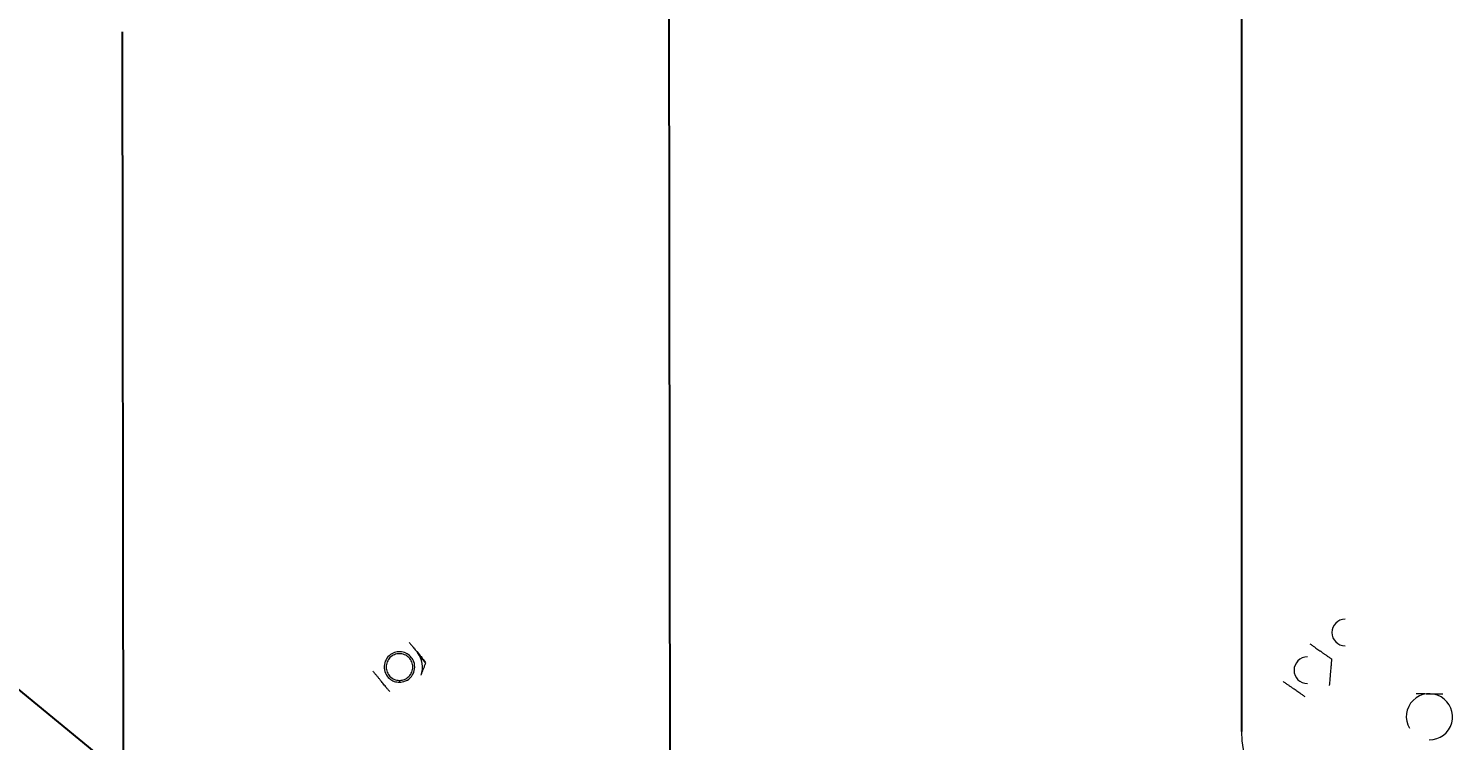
# Model space of a CAD drawing. Header units: millimetres. Extents: x -635 to 515, y -448 to 489.
# Drawn here: x 63.8 to 223.9, y -293.5 to -213.4 of the extents above; entities that cross this region are included whole.
import ezdxf

# ---------------------------------------------------------------- set-up
doc = ezdxf.new("R2010")
doc.units = ezdxf.units.MM
doc.header["$PDSIZE"] = -1
doc.dimstyles.new('ISO-25', dxfattribs={"dimtxt": 2.5, "dimasz": 2.5, "dimexe": 1.25, "dimexo": 0.625, "dimtad": 1, "dimtxsty": 'Standard', "dimcen": 2.5, "dimadec": 0, "dimazin": 0, "dimtfac": 1, "dimtmove": 0, "dimatfit": 3, "dimfxl": 0, "dimarcsym": 0})

# ---------------------------------------------------------------- blocks, each defined once
blk = doc.blocks.new('*D3')
at = {"color": 0, "lineweight": -2, "transparency": 16777216}
for p, q in [((134.64, -72.35), (73.18, -72.42)), ((74.19, -75.73), (74.34, -206.66)), ((74.5, -344.73), (74.35, -213.79)), ((134.97, -347.96), (73.51, -348.04))]:
    blk.add_line(p, q, dxfattribs=at)
at = {"color": 0, "transparency": 16777216}
for points in [[(74.74, -75.72), (73.64, -75.73), (74.18, -72.42)], [(75.05, -344.73), (73.95, -344.73), (74.51, -348.03)]]:
    blk.add_solid(points, dxfattribs=at)
at = {"layer": 'Defpoints', "color": 0, "transparency": 16777216}
for p in [(74.18, -72.42), (135.64, -72.35), (135.97, -347.96)]:
    blk.add_point(p, dxfattribs=at)
at = {"color": 0, "transparency": 16777216, "insert": (74.34, -210.23), "char_height": 3.5, "attachment_point": 5}
blk.add_mtext('275,61', dxfattribs=at)
blk = doc.blocks.new('*D4')
at = {"color": 0, "lineweight": -2, "transparency": 16777216}
for p, q in [((-200.65, -72.75), (-224.21, -100.64)), ((-221.04, -102.01), (-34.95, -259.15)), ((159.59, -423.42), (-26.5, -266.28)), ((185.02, -398.42), (161.47, -426.31))]:
    blk.add_line(p, q, dxfattribs=at)
at = {"color": 0, "transparency": 16777216}
for points in [[(-220.68, -101.59), (-221.39, -102.43), (-223.56, -99.88)], [(159.94, -423), (159.23, -423.84), (162.11, -425.55)]]:
    blk.add_solid(points, dxfattribs=at)
at = {"layer": 'Defpoints', "color": 0, "transparency": 16777216}
for p in [(-200.01, -71.99), (-223.56, -99.88), (185.66, -397.66)]:
    blk.add_point(p, dxfattribs=at)
at = {"color": 0, "transparency": 16777216, "insert": (-30.72, -262.71), "char_height": 3.5, "attachment_point": 5}
blk.add_mtext('504,78', dxfattribs=at)

msp = doc.modelspace()

# ---------------------------------------------------------------- linework, layer by layer
for p, q in [((-535.984, 203.989), (135.966, -347.962)), ((135.966, -347.962), (135.641, -72.351))]:
    msp.add_line(p, q)
at = {"color": 7, "linetype": 'Continuous', "lineweight": 25}
msp.add_line((200.147, -62.478), (200.147, -292.478), dxfattribs=at)
at = {"color": 144, "linetype": 'Continuous', "lineweight": 18}
msp.add_line((105.488, -286.715), (105.488, -286.931), dxfattribs=at)
for centre, radius, start, end in [((211.813, -281.337), 1.5, 90, 270), ((105.488, -285.215), 2.598, 338.94723, 38.94723), ((207.57, -285.58), 1.5, 90, 270), ((221.288, -290.812), 2.598, 269.7124, 209.7124), ((210.147, -292.478), 10, 180, 270)]:
    msp.add_arc(centre, radius, start, end, dxfattribs=at)
for points, knots in [([(106.566, -282.415), (106.605, -282.464), (106.682, -282.559), (106.799, -282.703), (106.912, -282.843), (107.041, -283.003), (107.186, -283.182), (107.348, -283.383), (107.455, -283.516), (107.509, -283.581)], [0, 0, 0, 0, 0.1337424, 0.2617863, 0.3843849, 0.5018266, 0.6725879, 0.8381708, 1, 1, 1, 1]), ([(207.829, -282.591), (207.88, -282.627), (207.981, -282.697), (208.132, -282.803), (208.28, -282.907), (208.448, -283.024), (208.637, -283.156), (208.849, -283.304), (208.989, -283.402), (209.058, -283.45)], [0, 0, 0, 0, 0.1337424, 0.2617864, 0.3843849, 0.5018267, 0.6725879, 0.8381709, 1, 1, 1, 1]), ([(105.326, -286.893), (105.385, -286.908), (105.5, -286.938), (105.617, -286.94), (106.461, -286.734), (106.968, -286.174), (107.256, -285.425), (107.171, -284.691), (106.842, -284.102), (106.359, -283.689), (105.741, -283.474), (105.07, -283.506), (104.427, -283.8), (103.926, -284.37), (103.713, -285.137), (103.858, -285.92), (104.298, -286.514), (104.878, -286.868), (105.287, -286.91), (105.488, -286.931)], [0, 0, 0, 0, 0.0384103, 0.0756207, 0.1435932, 0.2112037, 0.2779522, 0.3464306, 0.3982425, 0.4520202, 0.5099852, 0.5660208, 0.6243796, 0.6912939, 0.7587301, 0.8268337, 0.8931502, 0.947382, 1, 1, 1, 1]), ([(105.488, -283.715), (105.3, -283.715), (105.103, -283.751), (104.733, -283.903), (104.561, -284.018), (104.353, -284.229), (104.291, -284.305), (104.186, -284.464), (104.142, -284.546), (104.03, -284.813), (103.988, -285.014), (103.988, -285.415), (104.03, -285.616), (104.142, -285.883), (104.186, -285.965), (104.291, -286.124), (104.353, -286.2), (104.561, -286.411), (104.733, -286.526), (105.103, -286.678), (105.3, -286.715), (105.488, -286.715)], [0, 0, 0, 0, 0.125, 0.125, 0.25, 0.25, 0.3125, 0.3125, 0.375, 0.375, 0.5, 0.5, 0.625, 0.625, 0.6875, 0.6875, 0.75, 0.75, 0.875, 0.875, 1, 1, 1, 1]), ([(106.988, -285.215), (106.988, -285.014), (106.946, -284.813), (106.834, -284.546), (106.79, -284.464), (106.684, -284.305), (106.623, -284.229), (106.414, -284.018), (106.243, -283.903), (105.873, -283.751), (105.675, -283.715), (105.488, -283.715)], [0, 0, 0, 0, 0.25, 0.25, 0.375, 0.375, 0.5, 0.5, 0.75, 0.75, 1, 1, 1, 1]), ([(107.913, -286.148), (107.931, -286.1), (107.968, -286.004), (108.023, -285.861), (108.078, -285.717), (108.134, -285.573), (108.215, -285.363), (108.322, -285.083), (108.408, -284.862), (108.451, -284.748)], [0, 0, 0, 0, 0.0983707, 0.1964228, 0.2951423, 0.3954761, 0.4983106, 0.741156, 1, 1, 1, 1]), ([(209.164, -283.524), (209.202, -283.551), (209.278, -283.604), (209.393, -283.684), (209.509, -283.765), (209.626, -283.847), (209.795, -283.965), (210.018, -284.121), (210.196, -284.245), (210.288, -284.309)], [0, 0, 0, 0, 0.0966534, 0.1948074, 0.2947215, 0.3966416, 0.5007996, 0.7401945, 1, 1, 1, 1]), ([(210.288, -284.309), (210.282, -284.372), (210.272, -284.494), (210.256, -284.679), (210.24, -284.858), (210.223, -285.062), (210.203, -285.292), (210.18, -285.549), (210.166, -285.719), (210.158, -285.804)], [0, 0, 0, 0, 0.1337424, 0.2617863, 0.3843848, 0.5018266, 0.6725878, 0.8381708, 1, 1, 1, 1]), ([(103.467, -286.848), (103.435, -286.808), (103.371, -286.729), (103.274, -286.609), (103.177, -286.488), (103.078, -286.366), (102.937, -286.192), (102.75, -285.96), (102.602, -285.777), (102.524, -285.681)], [0, 0, 0, 0, 0.0972349, 0.1956767, 0.2956528, 0.3974755, 0.5014407, 0.7397661, 1, 1, 1, 1]), ([(105.488, -286.715), (105.684, -286.715), (105.881, -286.675), (106.243, -286.525), (106.41, -286.414), (106.687, -286.136), (106.799, -285.97), (106.949, -285.607), (106.988, -285.411), (106.988, -285.215)], [0, 0, 0, 0, 0.25, 0.25, 0.5, 0.5, 0.75, 0.75, 1, 1, 1, 1]), ([(210.158, -285.804), (210.154, -285.854), (210.145, -285.956), (210.132, -286.109), (210.119, -286.264), (210.105, -286.42), (210.086, -286.644), (210.06, -286.941), (210.04, -287.176), (210.029, -287.298)], [0, 0, 0, 0, 0.0972349, 0.19567675, 0.2956528, 0.39747551, 0.50144072, 0.73976617, 1, 1, 1, 1]), ([(104.41, -288.014), (104.371, -287.965), (104.293, -287.87), (104.177, -287.726), (104.064, -287.586), (103.935, -287.426), (103.79, -287.247), (103.628, -287.046), (103.521, -286.913), (103.467, -286.848)], [0, 0, 0, 0, 0.13374242, 0.26178629, 0.38438487, 0.50182661, 0.67258785, 0.83817083, 1, 1, 1, 1]), ([(206.082, -287.71), (206.04, -287.68), (205.957, -287.622), (205.83, -287.534), (205.703, -287.445), (205.575, -287.355), (205.391, -287.227), (205.146, -287.056), (204.953, -286.921), (204.852, -286.85)], [0, 0, 0, 0, 0.0972348, 0.1956766, 0.2956526, 0.3974753, 0.5014404, 0.739766, 1, 1, 1, 1]), ([(207.312, -288.569), (207.26, -288.533), (207.159, -288.462), (207.008, -288.356), (206.86, -288.253), (206.692, -288.136), (206.503, -288.004), (206.292, -287.856), (206.151, -287.758), (206.082, -287.71)], [0, 0, 0, 0, 0.1337424, 0.2617864, 0.3843849, 0.5018267, 0.6725879, 0.8381709, 1, 1, 1, 1]), ([(219.801, -288.207), (219.864, -288.207), (219.987, -288.208), (220.172, -288.209), (220.352, -288.21), (220.557, -288.211), (220.788, -288.212), (221.045, -288.213), (221.216, -288.214), (221.301, -288.214)], [0, 0, 0, 0, 0.1337424, 0.2617863, 0.3843849, 0.5018266, 0.6725879, 0.8381708, 1, 1, 1, 1]), ([(221.301, -288.214), (221.352, -288.215), (221.454, -288.215), (221.608, -288.216), (221.763, -288.217), (221.92, -288.218), (222.144, -288.219), (222.443, -288.22), (222.678, -288.221), (222.801, -288.222)], [0, 0, 0, 0, 0.09723488, 0.19567671, 0.29565274, 0.39747543, 0.50144061, 0.73976612, 1, 1, 1, 1])]:
    msp.add_open_spline(points, degree=3, knots=knots, dxfattribs=at)
at = {"color": 7, "linetype": 'Continuous', "lineweight": 25}
msp.add_open_spline([(108.451, -284.748), (108.413, -284.7), (108.337, -284.606), (108.222, -284.464), (108.109, -284.324), (107.98, -284.164), (107.834, -283.984), (107.671, -283.783), (107.563, -283.648), (107.509, -283.581)], degree=3, knots=[0, 0, 0, 0, 0.1309632, 0.2572131, 0.3794934, 0.4986684, 0.6696844, 0.8353143, 1, 1, 1, 1], dxfattribs=at)
at = {"color": 144, "linetype": 'Continuous', "lineweight": 18}
msp.add_open_spline([(209.164, -283.524), (209.129, -283.499), (209.093, -283.475), (209.058, -283.45)], degree=3, dxfattribs=at)

# ---------------------------------------------------------------- dimensions: what is measured, and where the dimension line sits
for p1, p2, distance, picture, middle in [((185.661, -397.657), (-200.009, -71.986), 36.503, '*D4', (-30.725, -262.712)), ((135.966, -347.962), (135.641, -72.351), 61.459, '*D3', (74.344, -210.229))]:
    dim = msp.add_aligned_dim(p1=p1, p2=p2, distance=distance, dimstyle='ISO-25', override={"dimtxt": 3.5, "dimasz": 3.302, "dimexe": 1, "dimexo": 1, "dimgap": 1.524, "dimtih": 1, "dimtoh": 1, "dimzin": 1, "dimadec": 2, "dimtzin": 1})
    dim.commit()
    dim.dimension.update_dxf_attribs({"geometry": picture, "text_midpoint": middle})

doc.saveas('drawing.dxf')
